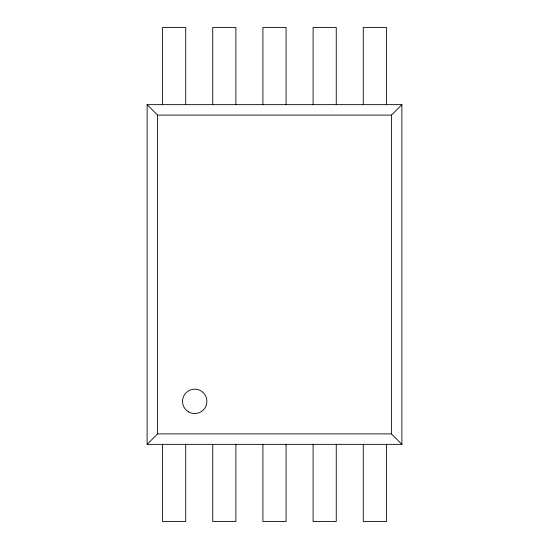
<?xml version="1.0" encoding="UTF-8"?>
<svg xmlns="http://www.w3.org/2000/svg" width="549" height="549" viewBox="0 0 549 549"><rect width="100%" height="100%" fill="white"/><g stroke="black" fill="none" stroke-linecap="round" stroke-linejoin="round"><path stroke-width="0.82" d="M401.882 444.347L391.43 433.888L391.43 115.112L401.882 104.653L147.118 104.653L147.118 444.347L401.882 444.347L401.882 104.653M147.118 444.347L157.57 433.888L157.57 115.112L147.118 104.653M157.57 115.112L391.43 115.112M157.57 433.888L391.43 433.888M386.441 104.653L386.441 27.45L363.28 27.45L363.28 104.653M386.441 444.347L386.441 521.55L363.28 521.55L363.28 444.347M336.262 104.653L336.262 27.45L313.102 27.45L313.102 104.653M336.262 444.347L336.262 521.55L313.102 521.55L313.102 444.347M286.077 104.653L286.077 27.45L262.916 27.45L262.916 104.653M286.077 444.347L286.077 521.55L262.916 521.55L262.916 444.347M235.898 104.653L235.898 27.45L212.738 27.45L212.738 104.653M235.898 444.347L235.898 521.55L212.738 521.55L212.738 444.347M185.713 104.653L185.713 27.45L162.552 27.45L162.559 104.653M185.713 444.347L185.713 521.55L162.559 521.55L162.559 444.347M188.609 411.928A12.195 12.195 0 0 0 206.904 401.36A12.195 12.195 0 0 0 188.609 390.799A12.195 12.195 0 0 0 188.609 411.928"/></g></svg>
